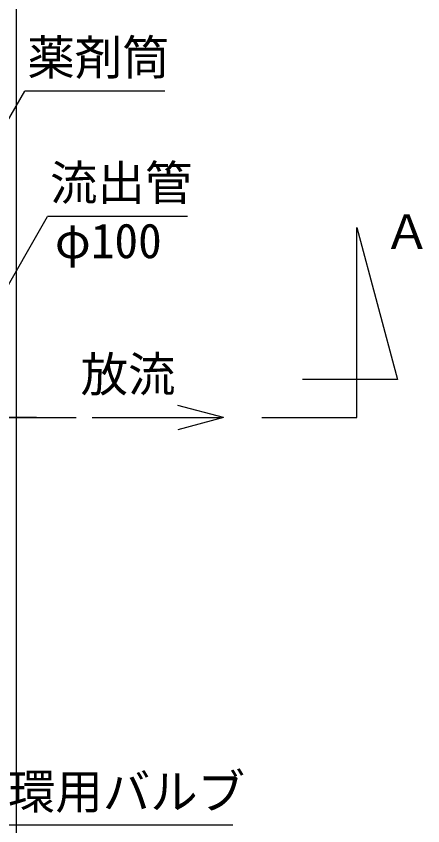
# Model space of a CAD drawing. Units: millimetres, scale not verified. Extents: x -8910 to 8910, y -6308 to 6308.
# Drawn here: x -3274 to -2502, y -18 to 1516 of the extents above; entities that cross this region are included whole.
import ezdxf
from ezdxf.enums import TextEntityAlignment as Align

# ---------------------------------------------------------------- set-up
doc = ezdxf.new("R2010")
doc.units = ezdxf.units.MM
doc.header["$LTSCALE"] = 30
doc.linetypes.add('CHAIN1', pattern=[8, 5, -1, 1, -1])
doc.linetypes.add('CHAIN2', pattern=[12, 9, -1, 1, -1])
for name, color, linetype, lineweight in [('0-1_空気管', 3, 'Continuous', 25), ('0-B_機器', 2, 'Continuous', 25), ('0-D_文字', 7, 'Continuous', 25)]:
    doc.layers.add(name, color=color, linetype=linetype, lineweight=lineweight)
doc.styles.add('ＭＳ ゴシック', font='')
doc.styles.get('ＭＳ ゴシック').set_extended_font_data('MS Gothic')

msp = doc.modelspace()

# ---------------------------------------------------------------- linework, layer by layer
at = {"layer": '0-1_空気管'}
msp.add_line((-3273.84, 1043.16), (-3273.84, 467.16), dxfattribs=at)
at = {"layer": '0-1_空気管', "color": 4}
for p, q in [((-2880, 755.16), (-2966.94, 778.46)), ((-3120.28, 755.16), (-2886.24, 755.16)), ((-2880, 755.16), (-2966.94, 731.87))]:
    msp.add_line(p, q, dxfattribs=at)
at = {"layer": '0-1_空気管', "linetype": 'CHAIN1'}
msp.add_line((-6189.79, 755.16), (-3120.28, 755.16), dxfattribs=at)
at = {"layer": '0-1_空気管'}
msp.add_lwpolyline([(-2807.22, 755.29), (-2627.22, 755.29), (-2627.22, 1115.29), (-2550.05, 827.29), (-2730.05, 827.29)], dxfattribs=at)
at = {"layer": '0-B_機器'}
msp.add_line((-3273.85, 1955.16), (-3273.85, -444.84), dxfattribs=at)
at = {"layer": '0-D_文字', "color": 3}
for p, q in [((-3616.53, 752.49), (-3257.59, 1374.19)), ((-2991.59, 1374.19), (-3257.59, 1374.19)), ((-3434.62, 755.16), (-3214.5, 1136.42)), ((-2948.5, 1136.42), (-3214.5, 1136.42)), ((-2862.6, -17.35), (-3375.36, -17.35))]:
    msp.add_line(p, q, dxfattribs=at)
at = {"layer": '0-D_文字', "color": 3, "linetype": 'CHAIN2'}
msp.add_line((-3235.4, 755.16), (-3949.51, 755.16), dxfattribs=at)

# ---------------------------------------------------------------- texts
at = {"layer": '0-1_空気管', "color": 4, "style": 'ＭＳ ゴシック'}
for s, p in [('Ａ', (-2576.9, 1054.84)), ('放流', (-3151.49, 784.55))]:
    msp.add_text(s, height=65.98, dxfattribs=at).set_placement(p, align=Align.BOTTOM_LEFT)
at = {"layer": '0-D_文字', "color": 4, "style": 'ＭＳ ゴシック'}
for s, p in [('薬剤筒', (-3252.59, 1385.19)), ('流出管', (-3209.5, 1147.42)), ('φ100', (-3200.4, 1037.62)), ('循環用バルブ', (-3379.36, -6.35))]:
    msp.add_text(s, height=65.98, dxfattribs=at).set_placement(p, align=Align.BOTTOM_LEFT)

doc.saveas('drawing.dxf')
